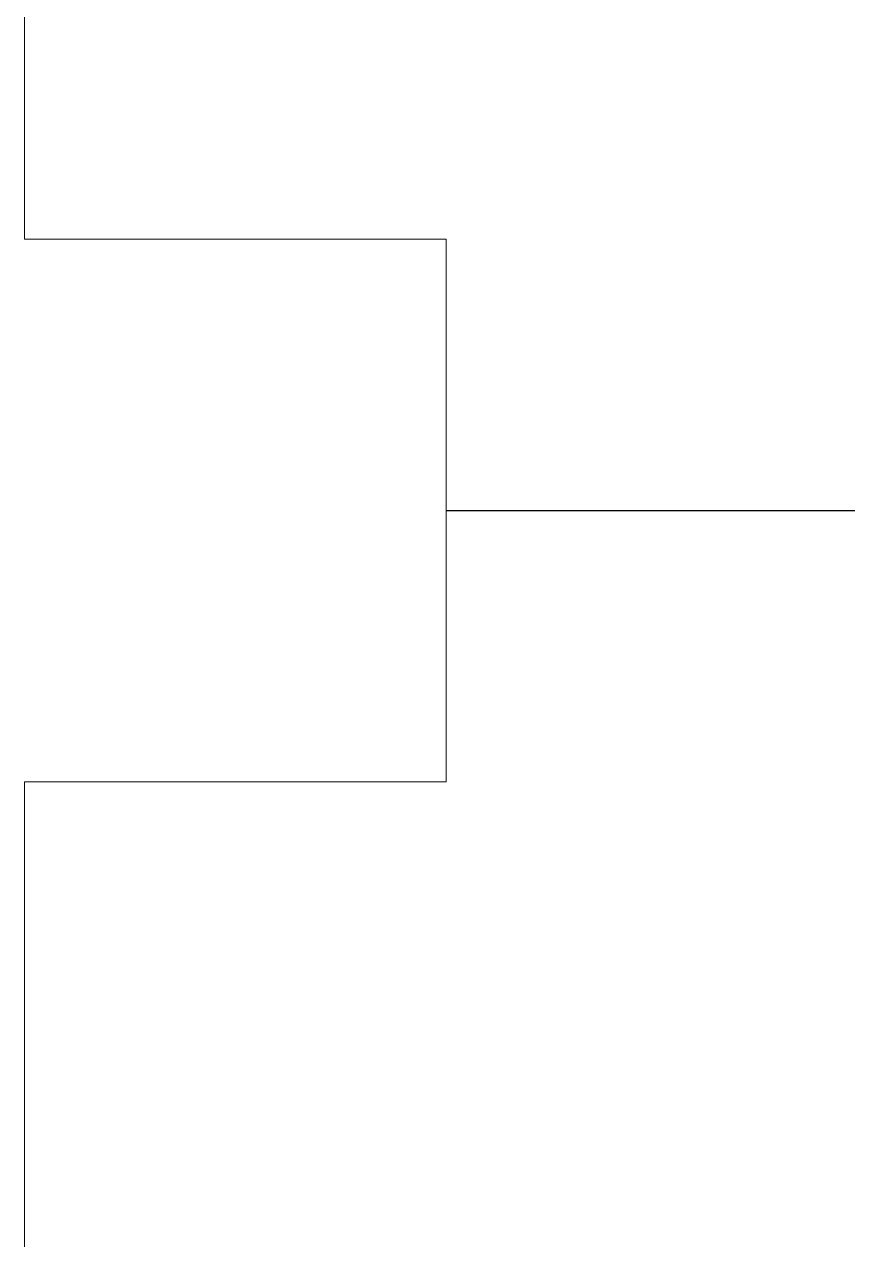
# Model space of a CAD drawing. Header units: inches. Extents: x 1.6 to 15.1, y -0.1 to 9.4.
# Drawn here: x 11.6076 to 11.6998, y 9.0841 to 9.2202 of the extents above; entities that cross this region are included whole.
import ezdxf

# ---------------------------------------------------------------- set-up
doc = ezdxf.new("R2010")
doc.units = ezdxf.units.IN
doc.header["$MEASUREMENT"] = 0
doc.linetypes.add('SLD-Solid', pattern=[0])
doc.layers.add('Delrin', color=18, linetype='Continuous')
doc.layers.add('Screws', color=6, linetype='Continuous')

msp = doc.modelspace()

# ---------------------------------------------------------------- linework, layer by layer
at = {"layer": 'Delrin', "color": 6}
msp.add_line((11.65485, 9.16575), (11.70208, 9.16575), dxfattribs=at)
at = {"layer": 'Screws', "color": 6, "linetype": 'SLD-Solid', "lineweight": 15}
for p, q in [((11.60763, 9.27771), (11.60763, 9.19614)), ((11.64777, 9.19614), (11.65485, 9.19614)), ((11.65485, 9.13537), (11.65485, 9.19614)), ((11.60763, 9.13537), (11.60763, 9.0538)), ((11.65485, 9.13537), (11.64777, 9.13537))]:
    msp.add_line(p, q, dxfattribs=at)
for points, knots in [([(11.60763, 9.19614), (11.60763, 9.19614), (11.61177, 9.19614), (11.62281, 9.19614), (11.62728, 9.19614), (11.6371, 9.19614), (11.64239, 9.19614), (11.64777, 9.19614)], [0, 0, 0, 0, 0.5, 0.5, 0.75, 0.75, 1, 1, 1, 1]), ([(11.64777, 9.13537), (11.64246, 9.13537), (11.63712, 9.13537), (11.62732, 9.13537), (11.62288, 9.13537), (11.61543, 9.13537), (11.61254, 9.13537), (11.60862, 9.13537), (11.60763, 9.13537), (11.60763, 9.13537)], [0, 0, 0, 0, 0.25, 0.25, 0.5, 0.5, 0.75, 0.75, 1, 1, 1, 1])]:
    msp.add_open_spline(points, degree=3, knots=knots, dxfattribs=at)

doc.saveas('drawing.dxf')
